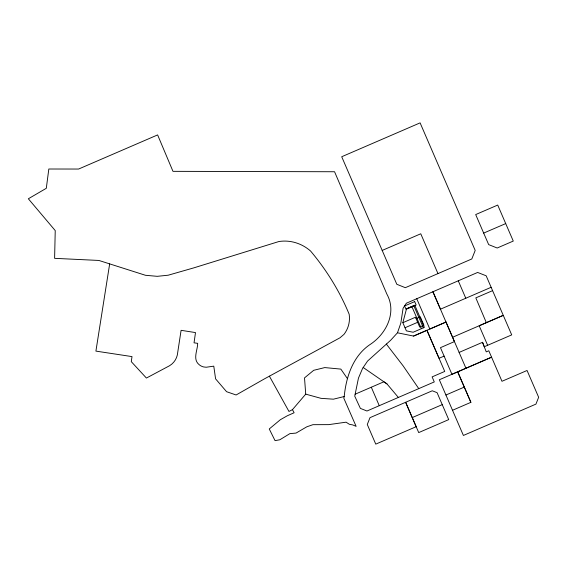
<?xml version="1.0" encoding="UTF-8"?>
<svg xmlns="http://www.w3.org/2000/svg" width="567" height="567" viewBox="0 0 567 567"><rect width="100%" height="100%" fill="white"/><g stroke="black" fill="none" stroke-linecap="round" stroke-linejoin="round"><path stroke-width="0.85" d="M109.665 263.882L95.908 351.115L132.005 356.6L131.289 361.661L146.414 378.054L169.561 365.729C173.452 363.397 176.323 359.471 177.315 355.041L181.093 330.32L195.495 332.581L194.042 342.829L197.67 343.34C197.685 350.215 192.362 359.343 199.215 364.723A10.702 10.702 0 0 0 203.723 366.962L206.218 367.239L213.773 366.154L215.588 378.862L226.573 391.698L236.113 394.979L264.555 378.806L339.966 337.804L343.999 334.353A26.259 26.259 0 0 0 349.173 314.274C339.789 291.424 326.486 269.913 310.553 251.004C301.878 243.413 290.382 239.742 278.936 241.521L193.73 267.893L168.186 275.208L157.236 276.327L145.478 275.286L98.885 260.451L54.609 258.339L55.233 230.592L28.35 198.776L46.303 188.301L48.819 169.009L78.6 169.044L157.619 134.918L172.97 171.34L334.558 171.744L386.857 294.082C397.162 312.651 386.134 334.296 369.585 344.842C352.766 356.487 346.139 377.076 344.204 396.539L343.836 398.268L356.126 426.363L352.766 424.931L349.357 424.286L346.076 422.181L328.704 424.633L312.934 424.676L306.79 426.816L296.045 433.075L289.865 433.642L279.85 439.765L275.045 440.644L269.254 428.964L280.311 419.743L287.221 415.817L294.103 412.755L292.466 409.636L305.726 394.136L304.514 377.891L313.707 370.301L324.763 367.586L340.845 369.103L347.5 378.713M355.148 394.193L354.744 396.177L360.378 408.389L366.962 411.011L434.279 381.924L432.118 376.885L444.719 371.435L426.944 330.299L413.563 336.075L397.474 332.794L390.599 340.313L367.551 361.073L362.575 368.408L358.45 378.132L355.148 394.193L383.909 381.775L386.97 383.909L398.374 397.46M402.846 322.694L406.525 308.767L414.789 305.202L424.371 327.4L413.137 332.248L406.376 330.866L402.846 322.694L415.476 317.244L419.722 327.074L423.932 325.26L420.296 316.84L416.086 318.654M397.474 332.794L400.834 323.112L403.087 308.257L406.369 303.217L477.634 272.443L486.167 275.796L511.71 334.884L484.275 346.749L482.531 342.298L459.114 352.419M292.466 409.636L288.964 411.451L269.396 376.169M437.972 273.599L471.808 258.963L475.196 250.437L420.104 122.869L341.71 156.74L396.815 284.287L405.327 287.682L437.972 273.599L420.764 233.781L382.179 250.437M491.114 287.299L440.46 309.192L432.926 291.75L465.954 368.259L451.942 374.312L440.46 347.67L454.436 341.582L446.002 322.049L429.829 329.037L416.752 298.738M413.563 336.075L446.002 322.049M452.586 337.273L503.255 315.358L479.193 325.77L487.634 345.282M444.131 356.104L439.049 358.301L426.944 330.299M465.954 368.259L491.575 357.189L501.972 381.286L527.062 370.485L538.65 397.29L535.935 404.115L463.402 435.456L439.326 379.762L491.575 357.189L488.789 350.767L486.252 351.866L482.531 342.298M445.931 395.022L464.302 387.077L470.886 402.336L452.53 410.274M412.237 417.596L442.239 404.625L437.086 392.669L432.267 390.783L369.989 417.666L367.288 424.492L375.765 444.131L416.185 426.689L405.639 402.279L418.715 432.593L448.717 419.608L442.239 404.625M483.672 233.087L505.714 223.589L513.27 241.067L497.188 248.013L488.676 244.618L483.672 233.087L475.692 214.567L497.72 205.063L505.714 223.589M406.489 308.909L413.839 305.741L423.372 327.832M405.029 327.747L417.659 322.297M492.581 290.651L475.819 297.881L486.344 322.673M344.204 396.539L333.403 399.182L321 398.339L305.726 394.136M363.199 367.494L386.97 383.909M386.311 344.02L403.087 365.807L418.765 388.636M464.302 387.077L457.682 371.817L470.886 402.336M458.271 280.807L465.791 298.242M411.876 306.584L421.409 328.676M371.307 387.247L379.266 405.696M414.683 301.601L404.583 305.967L406.036 309.334L416.135 304.975L414.683 301.601"/></g></svg>
